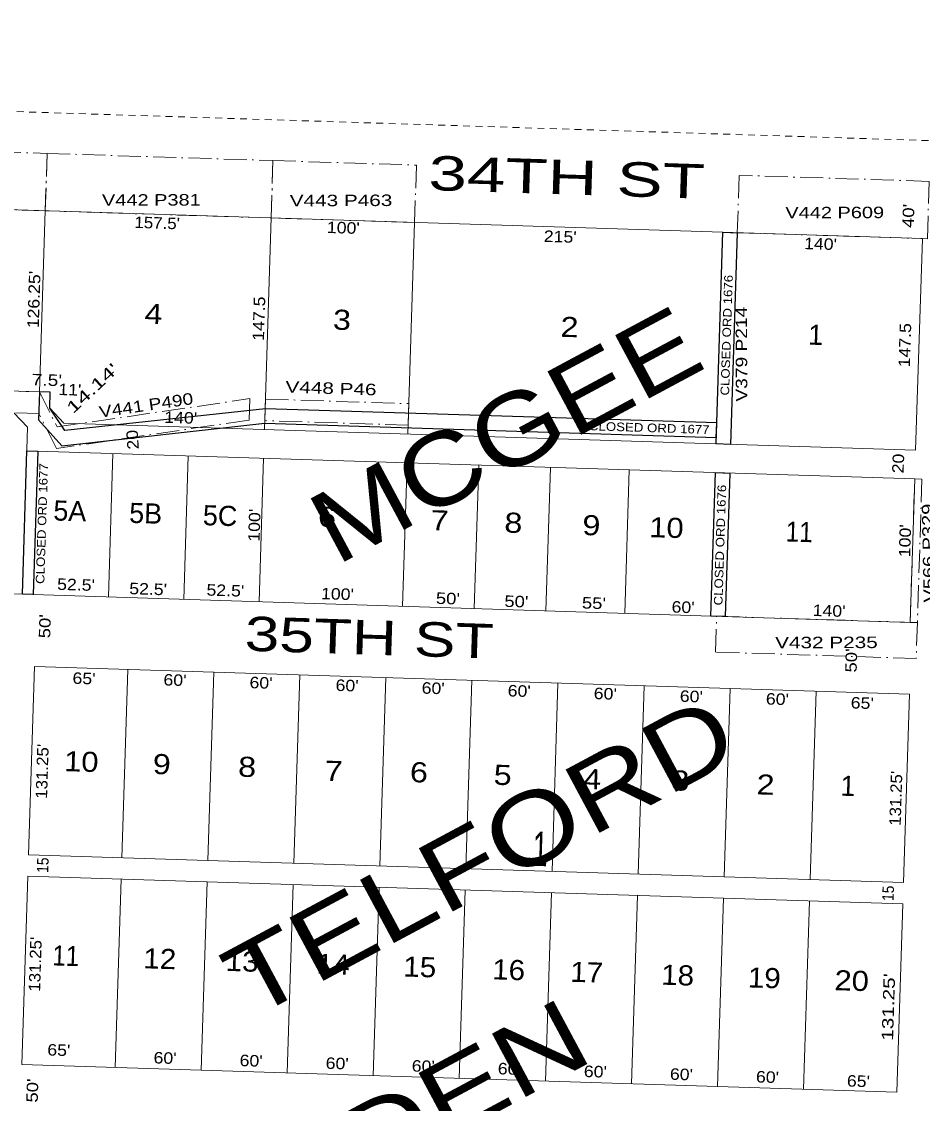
# Model space of a CAD drawing. Extents: x 941784 to 947279, y 7262721 to 7268197.
# Drawn here: x 943979 to 944607, y 7267443 to 7268197 of the extents above; entities that cross this region are included whole.
import ezdxf
from ezdxf.enums import TextEntityAlignment as Align

# ---------------------------------------------------------------- set-up
doc = ezdxf.new("R2010")
doc.units = 0
doc.header["$LTSCALE"] = 3.2
doc.linetypes.add('DOT_DASHED', pattern=[7.7, 5, -1.2, 0.3, -1.2])
doc.linetypes.add('SHORT_DASHED', pattern=[2.7, 1.5, -1.2])
for name, color, linetype, lineweight in [('1', 7, 'SHORT_DASHED', 13), ('21', 7, 'DOT_DASHED', 13), ('25', 7, 'Continuous', 25), ('6', 7, 'Continuous', 13), ('7', 7, 'Continuous', 13)]:
    doc.layers.add(name, color=color, linetype=linetype, lineweight=lineweight)
for name, color, linetype in [('10', 7, 'Continuous'), ('11', 7, 'Continuous'), ('13', 7, 'Continuous'), ('15', 7, 'Continuous'), ('19', 7, 'Continuous'), ('22', 7, 'Continuous')]:
    doc.layers.add(name, color=color, linetype=linetype)

msp = doc.modelspace()

# ---------------------------------------------------------------- linework, layer by layer
at = {"layer": '1'}
msp.add_lwpolyline([(941834.991, 7262906.536), (947111.991, 7262739.057), (947279.358, 7268029.074), (941998.977, 7268196.607)], close=True, dxfattribs=at)
at = {"layer": '21'}
for points in [[(943995.485, 7268064.808), (943838.064, 7268069.79), (943839.33, 7268109.77), (943996.751, 7268104.788)], [(944152.906, 7268059.826), (943995.485, 7268064.808), (943996.751, 7268104.788), (944154.172, 7268099.806)], [(944154.172, 7268099.806), (944254.121, 7268096.643), (944252.857, 7268056.663), (944152.906, 7268059.826)], [(944477.743, 7268049.547), (944610.177, 7268045.357), (944611.441, 7268085.337), (944479.007, 7268089.528)], [(943834.07, 7267943.603), (943991.491, 7267938.622), (943991.017, 7267923.629), (943833.596, 7267928.611)], [(943991.491, 7267938.622), (944003.731, 7267914.22), (944137.945, 7267933.968), (944137.472, 7267918.975), (944003.256, 7267899.226), (943991.017, 7267923.629)], [(944248.863, 7267930.476), (944248.388, 7267915.484), (944148.438, 7267918.647), (944148.914, 7267933.639)], [(944601.381, 7267878.05), (944606.378, 7267877.893), (944603.215, 7267777.942), (944598.218, 7267778.101)], [(944463.286, 7267782.371), (944603.215, 7267777.942), (944602.424, 7267752.954), (944462.494, 7267757.382)]]:
    msp.add_lwpolyline(points, close=True, dxfattribs=at)
at = {"layer": '25'}
for points in [[(944477.743, 7268049.547), (944473.078, 7267902.12), (944463.084, 7267902.436), (944467.748, 7268049.864)], [(943991.491, 7267938.622), (943990.682, 7267919.114), (944007.095, 7267901.034), (944148.578, 7267916.95), (944463.056, 7267906.998), (944463.372, 7267916.993), (944148.894, 7267926.945), (944009.133, 7267911.732), (943998.64, 7267927.389), (943998.989, 7267938.384)], [(943990.188, 7267897.392), (943987.024, 7267797.442), (943979.527, 7267797.679), (943982.687, 7267897.53)], [(944472.445, 7267882.13), (944469.282, 7267782.181), (944459.287, 7267782.497), (944462.45, 7267882.446)]]:
    msp.add_lwpolyline(points, close=True, dxfattribs=at)
at = {"layer": '6'}
for p, q in [((943973.526, 7267924.182), (943983.212, 7267914.121)), ((944008.31, 7267916.828), (943998.64, 7267927.389)), ((944601.381, 7267878.05), (943982.69, 7267897.63))]:
    msp.add_line(p, q, dxfattribs=at)
for points in [[(943338.314, 7268085.605), (943334.32, 7267959.418), (943998.989, 7267938.384), (943998.64, 7267927.389)], [(943338.314, 7268085.605), (944606.679, 7268045.467), (944602.013, 7267898.04), (944008.31, 7267916.828)], [(943333.847, 7267944.426), (943329.853, 7267818.239), (943979.527, 7267797.679), (943983.212, 7267914.121)], [(943979.527, 7267797.679), (944598.218, 7267778.101), (944601.381, 7267878.05)]]:
    msp.add_lwpolyline(points, dxfattribs=at)
for points in [[(943987.942, 7267747.389), (944597.636, 7267728.094), (944593.484, 7267596.909), (943983.789, 7267616.204)], [(943983.315, 7267601.211), (944593.01, 7267581.916), (944588.858, 7267450.732), (943979.163, 7267470.027)]]:
    msp.add_lwpolyline(points, close=True, dxfattribs=at)
at = {"layer": '7'}
for p, q in [((943995.485, 7268064.808), (943991.491, 7267938.622)), ((944152.906, 7268059.826), (944148.24, 7267912.4)), ((944252.856, 7268056.664), (944248.19, 7267909.237)), ((944039.497, 7267795.782), (944042.661, 7267895.732)), ((944039.497, 7267795.781), (944042.661, 7267895.731)), ((944091.971, 7267794.123), (944095.135, 7267894.072)), ((944091.971, 7267794.122), (944095.135, 7267894.071)), ((944144.445, 7267792.462), (944147.609, 7267892.411)), ((944144.445, 7267792.461), (944147.609, 7267892.41)), ((944144.445, 7267792.461), (944147.609, 7267892.41)), ((944244.395, 7267789.299), (944247.558, 7267889.248)), ((944244.395, 7267789.298), (944247.558, 7267889.247)), ((944244.395, 7267789.298), (944247.558, 7267889.247)), ((944294.37, 7267787.716), (944297.534, 7267887.667)), ((944294.37, 7267787.715), (944297.534, 7267887.666)), ((944344.345, 7267786.135), (944347.508, 7267886.085)), ((944344.345, 7267786.135), (944347.508, 7267886.085)), ((944344.345, 7267786.134), (944347.508, 7267886.084)), ((944399.317, 7267784.395), (944402.481, 7267884.345)), ((944399.317, 7267784.394), (944402.481, 7267884.344)), ((944399.317, 7267784.394), (944402.481, 7267884.344)), ((944459.287, 7267782.497), (944462.45, 7267882.446)), ((944459.287, 7267782.497), (944462.45, 7267882.446)), ((944052.909, 7267745.332), (944048.758, 7267614.148)), ((944052.909, 7267745.332), (944048.758, 7267614.148)), ((944112.878, 7267743.435), (944108.727, 7267612.251)), ((944112.878, 7267743.435), (944108.727, 7267612.251)), ((944172.848, 7267741.536), (944168.697, 7267610.352)), ((944172.848, 7267741.536), (944168.697, 7267610.352)), ((944232.818, 7267739.638), (944228.667, 7267608.454)), ((944232.818, 7267739.638), (944228.667, 7267608.454)), ((944292.788, 7267737.742), (944288.637, 7267606.557)), ((944292.788, 7267737.742), (944288.637, 7267606.557)), ((944352.758, 7267735.843), (944348.608, 7267604.658)), ((944352.758, 7267735.843), (944348.608, 7267604.658)), ((944412.729, 7267733.945), (944408.577, 7267602.761)), ((944412.729, 7267733.945), (944408.577, 7267602.761)), ((944472.698, 7267732.048), (944468.547, 7267600.864)), ((944472.698, 7267732.048), (944468.547, 7267600.864)), ((944532.668, 7267730.149), (944528.517, 7267598.965)), ((944532.668, 7267730.149), (944528.517, 7267598.965)), ((944048.282, 7267599.156), (944044.131, 7267467.971)), ((944048.282, 7267599.156), (944044.131, 7267467.971)), ((944108.252, 7267597.257), (944104.102, 7267466.073)), ((944108.252, 7267597.257), (944104.102, 7267466.073)), ((944168.222, 7267595.359), (944164.071, 7267464.175)), ((944168.222, 7267595.359), (944164.071, 7267464.175)), ((944228.192, 7267593.463), (944224.041, 7267462.277)), ((944228.192, 7267593.463), (944224.041, 7267462.277)), ((944288.162, 7267591.564), (944284.011, 7267460.379)), ((944288.162, 7267591.564), (944284.011, 7267460.379)), ((944348.132, 7267589.666), (944343.981, 7267458.482)), ((944348.132, 7267589.666), (944343.981, 7267458.482)), ((944408.102, 7267587.769), (944403.951, 7267456.585)), ((944408.102, 7267587.769), (944403.951, 7267456.585)), ((944468.073, 7267585.87), (944463.921, 7267454.686)), ((944468.073, 7267585.87), (944463.921, 7267454.686)), ((944528.042, 7267583.972), (944523.891, 7267452.788)), ((944528.042, 7267583.972), (944523.891, 7267452.788))]:
    msp.add_line(p, q, dxfattribs=at)

# ---------------------------------------------------------------- texts
at = {"layer": '10'}
for s, width, p in [(' 4', 1.2, (944058.209, 7267986.444)), (' 3', 1.2, (944189.563, 7267982.287)), (' 2', 1.2, (944348.093, 7267977.271)), (' 6', 1.2, (944179.172, 7267845.002)), (' 7', 1.2, (944257.683, 7267842.517)), (' 8', 1.2, (944309.016, 7267840.893)), (' 9', 1.2, (944363.369, 7267839.173)), ('10', 1.15, (944416.211, 7267837.501)), ('11', 0.9, (944511.33, 7267834.49)), ('10', 1.15, (944008.445, 7267674.489)), (' 9', 1.2, (944063.992, 7267672.731)), (' 8', 1.2, (944123.473, 7267670.85)), (' 7', 1.2, (944183.765, 7267668.005)), (' 6', 1.2, (944243.204, 7267667.06)), (' 5', 1.2, (944301.559, 7267665.213)), (' 4', 1.2, (944363.959, 7267662.303)), (' 3', 1.2, (944425.364, 7267661.295)), (' 2', 1.2, (944484.742, 7267658.48)), ('11', 0.9, (944000.226, 7267539.144)), ('12', 1.1, (944063.637, 7267537.137)), ('13', 1.1, (944121.011, 7267535.322)), ('14', 1.1, (944184.422, 7267533.315)), ('15', 1.1, (944244.814, 7267531.404)), ('16', 1.1, (944306.717, 7267529.445)), ('17', 1.1, (944361.069, 7267527.726)), ('18', 1.1, (944424.482, 7267525.718)), ('19', 1.1, (944484.872, 7267523.807)), ('20', 1.15, (944545.265, 7267521.896))]:
    msp.add_text(s, height=14, rotation=358.187, dxfattribs=dict(at, width=width)).set_placement(p)
for s, p in [(' 1', (944521.719, 7267971.775)), ('5A', (944000.967, 7267849.131)), ('5B', (944053.812, 7267847.457)), ('5C', (944105.144, 7267845.834)), (' 1', (944544.181, 7267657.536))]:
    msp.add_text(s, height=14, rotation=358.187, dxfattribs=at).set_placement(p)
at = {"layer": '10', "width": 0.6}
msp.add_text('1', height=24, rotation=358.187, dxfattribs=at).set_placement((944345.411, 7267608.162), align=Align.RIGHT)
at = {"layer": '11'}
for s, rotation, width, p in [("40'", 88.187, 1.2, (944600.913, 7268061.147)), ("157.5'", 358.187, 1.1, (944073.345, 7268052.405)), ("100'", 358.187, 1.15, (944203.063, 7268049.037)), ("215'", 358.187, 1.15, (944354.224, 7268042.829)), ("140'", 358.187, 1.15, (944535.596, 7268037.801)), ("126.25'", 88.187, 1.15, (943991.571, 7268002.842)), ('147.5', 88.187, 1.15, (944148.345, 7267989.574)), ('147.5', 88.187, 1.15, (944598.449, 7267971.057)), ("140'", 358.187, 1.15, (944089.75, 7267916.771)), ('20', 87.894, 1.15, (944593.81, 7267888.625)), ("100'", 88.187, 1.15, (944145.185, 7267845.634)), ("100'", 88.187, 1.15, (944598.556, 7267834.846)), ("52.5'", 358.187, 1.15, (944016.772, 7267800.376)), ("52.5'", 358.187, 1.15, (944067.057, 7267797.36)), ("52.5'", 358.187, 1.15, (944120.876, 7267796.369)), ("100'", 358.187, 1.15, (944198.993, 7267793.896)), ("50'", 358.187, 1.2, (944275.93, 7267790.749)), ("50'", 358.187, 1.2, (944323.66, 7267788.662)), ("55'", 358.187, 1.2, (944377.697, 7267787.53)), ("60'", 358.187, 1.15, (944439.824, 7267784.718)), ("140'", 358.187, 1.15, (944541.569, 7267782.211)), ("50'", 88.187, 1.2, (943999.172, 7267775.268)), ("50'", 88.187, 1.2, (944561.099, 7267751.426)), ("65'", 358.187, 1.15, (944022.376, 7267735.086)), ("60'", 358.187, 1.15, (944085.758, 7267733.927)), ("60'", 358.187, 1.15, (944145.728, 7267732.03)), ("60'", 358.187, 1.15, (944205.698, 7267730.131)), ("60'", 358.187, 1.15, (944265.668, 7267728.233)), ("60'", 358.187, 1.15, (944325.639, 7267726.337)), ("60'", 358.187, 1.15, (944385.608, 7267724.438)), ("60'", 358.187, 1.15, (944445.578, 7267722.54)), ("60'", 358.187, 1.15, (944505.548, 7267720.643)), ("65'", 358.187, 1.15, (944564.693, 7267717.925)), ("131.25'", 88.187, 1.1, (943997.299, 7267674.17)), ("131.25'", 88.187, 1.1, (944592.167, 7267655.345)), ('15', 88.187, 0.9, (943997.722, 7267608.812)), ('15', 88.187, 0.9, (944586.818, 7267589.233)), ("131.25'", 88.187, 1.1, (943992.468, 7267539.79)), ("65'", 358.187, 1.15, (944004.827, 7267476.142)), ("50'", 88.187, 1.2, (943990.448, 7267451.827))]:
    msp.add_text(s, height=8, rotation=rotation, dxfattribs=dict(at, width=width)).set_placement(p, align=Align.CENTER)
for s, rotation, width, p in [("14.14'", 43.187, 1.55, (944047.345, 7267953.508)), ("7.5'", 358.187, 1.25, (944007.011, 7267942.617)), ("11'", 358.187, 1.15, (944020.517, 7267935.989)), ('20', 93.894, 1.15, (944059.818, 7267912.467)), ("131.25'", 88.187, 1.35, (944587.724, 7267533.417)), ("60'", 358.187, 1.15, (944086.866, 7267470.392)), ("60'", 358.187, 1.15, (944086.866, 7267470.391)), ("60'", 358.187, 1.15, (944146.836, 7267468.495)), ("60'", 358.187, 1.15, (944146.836, 7267468.494)), ("60'", 358.187, 1.15, (944206.806, 7267466.596)), ("60'", 358.187, 1.15, (944206.806, 7267466.595)), ("60'", 358.187, 1.15, (944266.777, 7267464.698)), ("60'", 358.187, 1.15, (944266.777, 7267464.697)), ("60'", 358.187, 1.15, (944326.746, 7267462.801)), ("60'", 358.187, 1.15, (944326.746, 7267462.8)), ("60'", 358.187, 1.15, (944386.716, 7267460.902)), ("60'", 358.187, 1.15, (944386.716, 7267460.901)), ("60'", 358.187, 1.15, (944446.686, 7267459.005)), ("60'", 358.187, 1.15, (944446.686, 7267459.004)), ("60'", 358.187, 1.15, (944506.656, 7267457.108)), ("60'", 358.187, 1.15, (944506.656, 7267457.107)), ("65'", 358.187, 1.15, (944570.025, 7267454.255))]:
    msp.add_text(s, height=8, rotation=rotation, dxfattribs=dict(at, width=width)).set_placement(p, align=Align.RIGHT)
at = {"layer": '13'}
for s, rotation, width, p in [('V442 P381', 0.187, 1.3, (944069.427, 7268068.397)), ('V443 P463', 0.187, 1.35, (944201.591, 7268068.044)), ('V442 P609', 0.187, 1.3, (944545.634, 7268059.605)), ('V379 P214', 90.187, 1.25, (944484.6, 7267964.957)), ('V448 P46', 358.187, 1.35, (944194.483, 7267937.215)), ('V441 P490', 8.371, 1.25, (944066.322, 7267925.45)), ('V566 P329', 91.187, 1.3, (944614.914, 7267826.447)), ('V432 P235', 0.187, 1.35, (944539.853, 7267760.097))]:
    msp.add_text(s, height=8, rotation=rotation, dxfattribs=dict(at, width=width)).set_placement(p, align=Align.CENTER)
at = {"layer": '15'}
for s, width, p in [('MCGEE', 1.2, (944327.947, 7267886.758)), ('TELFORD', 1.25, (944310.19, 7267593.128)), ('MC SPADDEN', 1.3, (944124.045, 7267336.895))]:
    msp.add_text(s, height=50, rotation=28.187, dxfattribs=dict(at, width=width)).set_placement(p, align=Align.CENTER)
at = {"layer": '19'}
for s, width, p in [('34TH ST ', 1.5, (944365.193, 7268076.025)), ('35TH ST', 1.35, (944220.818, 7267755.639))]:
    msp.add_text(s, height=24, rotation=358.187, dxfattribs=dict(at, width=width)).set_placement(p, align=Align.CENTER)
at = {"layer": '22', "width": 1.15}
for s, rotation, p in [('CLOSED ORD 1676', 88.187, (944473.301, 7267978.061)), ('CLOSED ORD 1677', 358.187, (944416.283, 7267910.651)), ('CLOSED ORD 1677', 88.187, (943996.112, 7267846.816)), ('CLOSED ORD 1676', 88.187, (944468.673, 7267831.836))]:
    msp.add_text(s, height=6, rotation=rotation, dxfattribs=at).set_placement(p, align=Align.CENTER)

doc.saveas('drawing.dxf')
